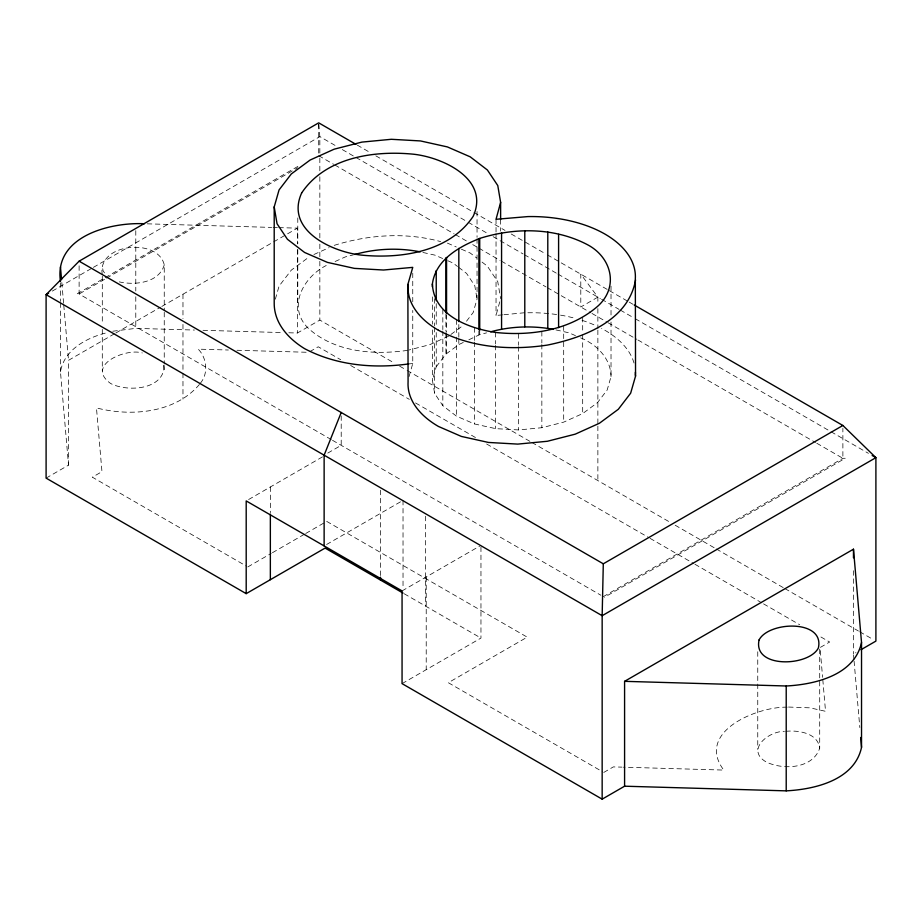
<?xml version="1.0" encoding="UTF-8"?>
<svg xmlns="http://www.w3.org/2000/svg" width="922" height="922" viewBox="0 0 922 922"><rect width="100%" height="100%" fill="white"/><g stroke="black" fill="none" stroke-linecap="round" stroke-linejoin="round"><path stroke-width="0.69" stroke-dasharray="4.61 3.46" d="M502.628 314.851L496.036 315.474L500.266 299.88M46.1 478.115L68.528 465.161L60.472 371.843C64.079 349.473 87.187 337.487 107.263 332.623M102.296 274.768C96.649 243.154 158.284 237.392 164.243 264.914L164.243 310.887M164.243 365.469C164.104 390.11 127.224 392.207 110.617 383.483C85.135 365.239 125.922 347.848 142.322 352.965M164.243 264.914C159.103 282.87 134.946 285.52 119.318 281.878M275.332 299.177L279.066 286.108L291.329 270.111L309.02 257.042M407.628 350.36C373.617 355.212 334.847 352.308 308.248 328.255C286.742 307.107 303.384 277.061 326.227 265.513M409.011 376.66L412.756 363.556L412.756 310.437M611.021 322.043L611.021 376.591L607.172 390.006L597.514 402.614L582.681 413.575L563.688 422.138L541.848 427.716L518.625 429.94L495.61 428.638L474.381 423.924L456.378 416.099L442.825 405.692L434.642 393.44L432.395 380.152L436.233 366.749L436.233 332.289M477.043 238.763L477.043 299.051L473.182 312.512L466.52 321.202M819.704 649.088L819.704 748.203C812.858 768.844 783.043 770.308 766.067 761.906C745.23 749.724 769.075 730.766 784.426 731.446M199.44 384.439C175.053 413.171 131.062 416.848 96.464 407.916L101.962 471.649L92.35 477.193L246.543 566.212M200.316 383.298C208.603 373.479 206.954 358.232 198.253 349.15L228.356 350.014M436.233 366.749L445.902 354.129L458.822 344.586L463.835 342.189M450.893 334.479L463.489 325.166M52.324 291.075L92.154 268.072M93.399 267.357L319.842 136.617L337.302 146.69M297.91 166.375L76.757 294.049L79.119 294.003L105.315 278.882M106.56 278.167L297.818 167.735M68.528 465.161L68.528 360.306L114.559 333.729M115.803 333.015L160.578 307.153M161.823 306.438L297.414 228.149L297.414 243.95M288.84 332.773L297.414 333.015L319.842 320.072L394.651 363.256M309.838 351.628L318.251 346.776L340.702 359.73M327.783 453.071L341.209 445.326L341.209 415.338M597.871 297.138L580.791 306.991L580.791 274.168L597.871 297.138L597.871 302.865M248.606 499.528L325.097 455.364M247.788 566.938L271.218 553.407M272.451 552.704L304.502 534.195M305.735 533.481L325.454 522.094M326.595 544.487L400.563 501.787M402.061 590.91L479.717 546.078M402.061 683.628L480.961 638.07L480.961 545.351M603.299 596.638L842.881 458.315L845.244 458.269L604.463 597.272M603.749 772.452L613.361 766.897L621.97 767.139M853.956 659.714L853.472 654.055L855.962 652.615M468.849 339.792L479.717 334.605L486.551 332.865M313.929 254.507L329.119 247.649M335.112 261.502L345.277 256.927L353.506 254.818M448.599 336.173L429.548 344.759L408.999 350.003M334.19 245.367C368.477 234.649 405.807 232.021 440.67 241.61M112.749 331.228L135.788 328.37L194.427 330.053M503.942 314.725L525.632 312.65M787.181 707.174C757.077 706.459 695.223 731.953 723.747 770.077L623.399 767.185M788.541 707.047L810 707.842L825.536 711.3L822.724 678.73M785.774 731.319C798.279 730.017 817.906 732.967 819.704 748.203M408.584 363.936L412.756 363.556M147.232 223.827L271.667 227.411M273.096 227.457L277.395 227.573M278.824 227.619L297.414 228.149M203.013 330.307L281.683 332.565M236.966 350.256L308.64 352.319M422.921 252.467L434.907 255.14L442.652 258.506M555.897 329.903L569.024 332.83L575.455 335.62M447.401 243.108L456.275 246.969M461.346 249.171L470.232 253.031L476.674 257.976M447.815 260.742L452.979 262.989L457.508 266.47M580.606 337.855C596.522 344.252 610.94 358.508 611.021 376.591M357.217 145.077L370.875 152.971M375.842 155.841L472.732 211.772M473.966 212.486L505.026 230.419M511.237 234.004L546.008 254.08M547.253 254.806L608.117 289.946M609.361 290.661L627.997 301.413M629.23 302.128L632.965 304.283M342.293 149.571L354.751 156.775M356.007 157.489L466.958 221.557M468.215 222.271L488.153 233.796M493.143 236.677L523.062 253.942M524.318 254.668L556.727 273.385M557.971 274.099L600.372 298.578M601.617 299.293L619.065 309.377M620.31 310.092L634.025 318.009M635.281 318.735L829.765 431.023M831.022 431.738L868.42 453.336M318.701 155.68L333.614 164.289M334.859 165.003L454.097 233.854M455.341 234.568L467.765 241.737M472.732 244.607L477.7 247.476M478.944 248.191L500.058 260.384M501.303 261.099L546.008 286.915M547.253 287.629L590.725 312.731M591.97 313.445L606.883 322.055M608.117 322.769L636.687 339.273M637.932 339.988L815.555 442.537M816.8 443.252L842.881 458.315L842.881 428.338M399.641 366.138L405.876 369.734M407.121 370.46L530.553 441.719M531.798 442.433L670.19 522.336M675.169 525.217L715.069 548.244M716.313 548.97L783.642 587.844M784.887 588.559L858.44 631.028M859.696 631.743L873.411 639.661M350.683 365.492L409.299 399.341M415.545 402.949L476.662 438.227M486.632 443.989L648.788 537.607M650.033 538.333L693.69 563.526M694.934 564.252L762.298 603.138M763.543 603.864L799.708 624.747M820.914 636.987L829.65 642.023L820.038 647.578L822.597 677.313M331.275 439.587L79.119 294.003L79.119 264.026M332.508 440.301L600.81 595.197M326.688 521.379L527.211 637.148L448.311 682.706L602.504 771.726M404.216 593.768L480.961 638.07M482.045 262.09L487.404 266.204L497.776 281.752L500.623 298.59M458.637 267.334L466.578 273.419L474.784 285.728L477.043 299.051M104.497 272.877L103.08 270.757L102.296 266.147M163.471 365.17L164.243 369.78M854.083 661.12L859.823 727.573M61.809 282.535L63.641 303.741M63.768 305.159L68.528 360.306M318.816 124.228L319.842 136.617L319.842 156.682M853.472 570.741L853.472 654.055M757.757 651.762L757.757 749.436M611.021 286.154L611.021 316.304M597.871 308.605L597.871 328.67M597.871 330.099L597.871 424.696M597.871 426.125L597.871 480.593M582.681 317.387L582.681 333.176M582.681 334.617L582.681 413.575M563.688 325.95L563.688 422.138M541.848 331.528L541.848 343.019M541.848 344.448L541.848 427.716M518.625 333.752L518.625 345.231M518.625 346.672L518.625 429.94M500.623 219.62L500.623 231.111M496.036 219.286L496.036 232.206M496.036 233.646L496.036 315.474M495.61 332.45L495.61 343.941M495.61 345.37L495.61 428.638M479.717 330.307L479.717 334.605M478.875 330.687L478.875 334.986M477.043 211.484L477.043 237.323M474.381 327.736L474.381 340.656M474.381 342.085L474.381 423.924M458.822 324.486L458.822 337.406M458.822 338.847L458.822 344.586M456.378 319.899L456.378 335.7M456.378 337.129L456.378 416.099M446.559 314.886L446.559 332.116M446.559 333.545L446.559 353.645M445.902 313.941L445.902 331.159M445.902 332.6L445.902 354.129M442.825 309.504L442.825 329.603M442.825 331.044L442.825 405.692M436.233 303.58L436.233 326.549M434.642 298.682L434.642 325.962M434.642 327.402L434.642 393.44M432.395 296.884L432.395 324.164M432.395 329.903L432.395 380.152M426.218 576.965L426.218 669.683M425.572 516.228L425.572 606.088M412.756 273.108L412.756 301.817M403.029 500.358L403.029 588.801M380.486 490.204L380.486 575.789M319.842 158.111L319.842 171.019M319.842 176.747L319.842 238.372M319.842 244.111L319.842 259.877M319.842 261.306L319.842 320.072M318.701 124.274L318.701 154.251M297.783 217.926L297.783 243.765M297.783 249.505L297.783 302.623M297.414 249.701L297.414 333.015M270.353 486.977L270.353 512.655M182.971 294.222L182.971 318.643M182.971 324.394L182.971 371.797M182.971 373.237L182.971 399.088M164.243 312.316L164.243 364.029M135.788 230.684L135.788 291.018M135.788 296.769L135.788 328.37M102.296 276.208L102.296 323.61M102.296 329.361L102.296 371.013M60.472 282.789L60.472 301.459M60.472 302.9L60.472 371.843M634.002 363.014A104.29 60.218 0 0 0 604.982 330.295A104.29 60.218 0 0 0 601.524 328.405M527.88 312.777A104.29 60.218 0 0 1 559.158 314.921M560.553 315.151A104.29 60.218 0 0 1 575.582 318.424M582.024 320.326A104.29 60.218 0 0 1 596.638 325.996"/><path stroke-width="1.38" d="M860.952 649.733L875.9 641.101L875.9 457.658L842.881 425.48L603.299 563.803L602.158 615.7L602.158 799.155L624.586 786.201L786.212 790.857C815.048 789.347 854.498 780.035 861.528 747.373L861.528 642.507L853.472 549.189L624.586 681.335L624.586 786.201M500.623 202.402L496.036 219.286L527.88 216.589A104.29 60.218 0 0 1 604.982 234.107A104.29 60.218 0 0 1 635.327 278.617L635.546 376.107L630.648 393.198L618.328 409.276L599.427 423.244L575.224 434.158L547.38 441.269L517.772 444.104L488.453 442.445L461.38 436.429L438.434 426.448A104.29 60.218 0 0 1 408.077 381.938L407.87 284.46L412.756 267.368L383.506 270.019L354.336 268.371L327.425 262.39L304.594 252.467L287.422 239.282L277.049 223.746L274.203 206.908L279.066 189.92L291.329 173.924L310.126 160.036L334.19 149.18L361.885 142.103L391.32 139.291L420.49 140.939L447.401 146.921L470.232 156.844L487.404 170.017L497.776 185.564L500.623 202.402L500.623 219.62M60.472 281.348C53.753 236.424 109.96 222.075 144.362 223.746M432.395 283.964C435.553 260.05 458.568 246.981 478.875 238.798L479.717 238.418C514.557 227.446 554.122 227.342 587.037 244.468C611.586 257.054 619.4 287.065 597.514 306.427C569.796 330.318 531.026 336.253 495.61 332.45C469.114 328.439 433.674 315.474 432.395 283.964L432.395 286.834M635.546 279.919C628.458 320.775 583.315 337.786 547.38 345.082C510.65 350.579 471.707 347.882 438.434 330.26M861.528 642.507C854.498 675.169 815.048 684.481 786.212 685.991L624.586 681.335M341.209 412.491L324.129 455.18L324.129 545.916M355.973 144.362L318.701 122.845L79.119 261.18L46.1 294.66L46.1 478.115L246.197 593.641L325.097 548.083L403.029 593.077M48.589 293.231L46.1 294.66L602.158 615.7L875.9 457.658L872.154 455.491M354.866 254.472C375.992 248.525 398.753 247.569 420.259 251.879M490.642 331.816C510.869 326.238 532.593 325.524 553.2 329.304M408.584 363.936C373.422 368.812 336.357 365.366 304.594 348.654C288.367 338.697 274.065 323.219 274.203 303.096L274.203 206.908M634.209 304.998L842.881 425.48M79.119 261.18L603.299 563.803M602.158 799.155L402.061 683.628L402.061 590.91L246.197 500.923L246.197 593.641M635.546 376.107L635.327 374.805A104.29 60.218 0 0 0 635.385 372.2M407.87 284.46L408.089 285.751A104.29 60.218 0 0 0 438.434 330.26M860.675 737.473L861.528 747.373M60.472 266.988L61.567 279.712M853.472 549.189L853.472 557.81M786.212 685.991L786.212 790.857M558.594 234.326L558.594 327.633M547.795 231.918L547.795 328.105M524.791 230.627L524.791 326.814M501.568 232.84L501.568 329.027M479.717 238.418L479.717 330.307M478.875 238.798L478.875 329.246M458.822 248.398L458.822 321.617M446.559 257.457L446.559 313.445M445.902 257.941L445.902 312.5M436.233 270.561L436.233 300.71M380.486 577.207L380.486 580.065M270.353 514.073L270.353 579.696M301.644 192.986C284.875 230.074 331.666 251.833 361.228 255.094C400.943 259.036 449.337 251.96 473.182 216.324C489.951 179.237 443.159 157.478 413.598 154.216C373.883 150.274 325.489 157.351 301.644 192.986M759.083 639.926C752.594 668.623 808.617 666.744 818.367 647.993C824.856 619.296 768.833 621.174 759.083 639.926"/></g></svg>
